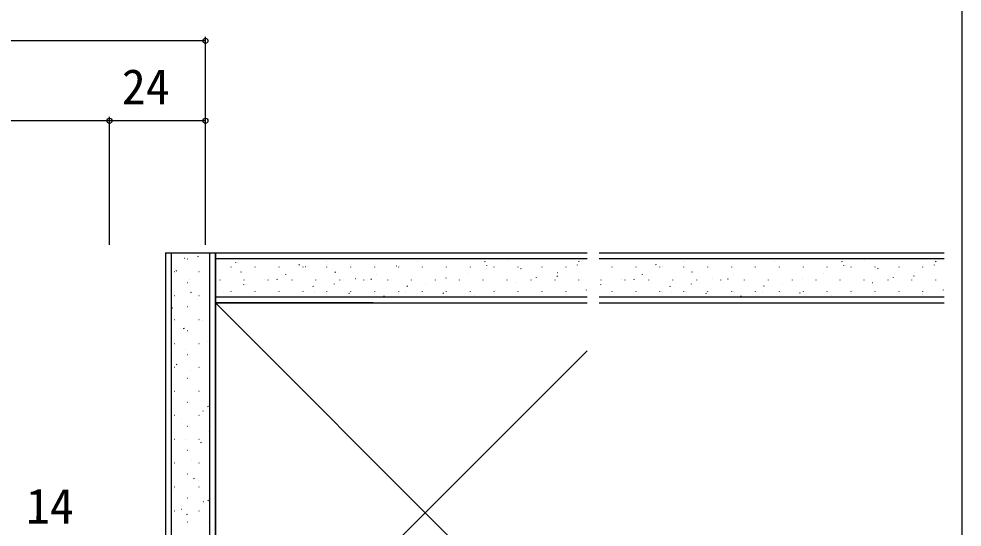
# Model space of a CAD drawing. Units: millimetres, scale not verified. Extents: x -525 to 525, y -784 to 780.
# Drawn here: x 289.1 to 525, y -275.2 to -148.1 of the extents above; entities that cross this region are included whole.
import ezdxf
from ezdxf.enums import TextEntityAlignment as Align

# ---------------------------------------------------------------- set-up
doc = ezdxf.new("R2010")
doc.units = ezdxf.units.MM
doc.header["$LTSCALE"] = 4
for name, color, linetype in [('0-7_YKK_D', 6, 'Continuous'), ('0-8_YKK_ZWAK', 7, 'Continuous'), ('0-9_YSS_K', 3, 'Continuous'), ('0-A_YSS_KE', 3, 'Continuous')]:
    doc.layers.add(name, color=color, linetype=linetype)
doc.styles.add('ＭＳ ゴシック', font='')
doc.styles.get('ＭＳ ゴシック').set_extended_font_data('MS Gothic')

msp = doc.modelspace()

# ---------------------------------------------------------------- linework, layer by layer
at = {"layer": '0-7_YKK_D'}
for p, q in [((335.726, -204.609), (335.726, -152.609)), ((335.726, -153.609), (55.726, -153.609)), ((311.726, -173.609), (79.726, -173.609)), ((311.726, -204.609), (311.726, -172.609)), ((311.726, -204.609), (311.726, -172.609)), ((335.726, -173.609), (311.726, -173.609)), ((335.726, -204.609), (335.726, -172.609))]:
    msp.add_line(p, q, dxfattribs=at)
for centre in [(335.726, -153.609), (311.726, -173.609), (311.726, -173.609), (335.726, -173.609)]:
    msp.add_circle(centre, 0.637, dxfattribs=at)
at = {"layer": '0-8_YKK_ZWAK'}
msp.add_lwpolyline([(-525, -783.5), (525, -783.5), (525, 746.5)], dxfattribs=at)
at = {"layer": '0-9_YSS_K'}
for p, q in [((327.226, -336.609), (327.226, -206.609)), ((333.917, -207.535), (333.751, -207.646)), ((336.726, -206.609), (336.726, -336.609)), ((338.226, -206.609), (338.226, -219.109)), ((330.552, -208.045), (330.533, -208.052)), ((331.315, -208.182), (331.215, -208.182)), ((431.226, -208.109), (338.226, -208.109)), ((343.364, -209.009), (343.358, -208.991)), ((359.232, -209.736), (359.122, -209.569)), ((366.038, -208.856), (366.031, -208.837)), ((388.711, -208.703), (388.704, -208.684)), ((405.742, -208.975), (405.632, -208.808)), ((406.16, -209.842), (406.153, -209.823)), ((411.384, -208.55), (411.378, -208.531)), ((428.833, -209.688), (428.827, -209.669)), ((429.201, -208.903), (429.091, -208.736)), ((520.495, -208.109), (434.226, -208.109)), ((448.501, -209.736), (448.39, -209.569)), ((455.306, -208.856), (455.3, -208.837)), ((477.98, -208.703), (477.973, -208.684)), ((495.011, -208.975), (494.9, -208.808)), ((495.429, -209.842), (495.422, -209.823)), ((500.653, -208.55), (500.646, -208.531)), ((518.102, -209.688), (518.095, -209.669)), ((518.47, -208.903), (518.36, -208.736)), ((328.085, -211.412), (327.985, -211.412)), ((328.539, -211.095), (328.372, -211.206)), ((334.165, -211.412), (334.065, -211.412)), ((342.211, -210.218), (342.211, -210.118)), ((344.779, -211.577), (344.669, -211.41)), ((348.191, -210.218), (348.191, -210.118)), ((354.171, -210.218), (354.171, -210.118)), ((355.823, -212.1), (355.816, -212.081)), ((360.151, -210.218), (360.151, -210.118)), ((360.813, -210.148), (360.807, -210.129)), ((366.131, -210.218), (366.131, -210.118)), ((368.238, -211.505), (368.128, -211.338)), ((372.111, -210.218), (372.111, -210.118)), ((378.091, -210.218), (378.091, -210.118)), ((378.496, -211.947), (378.489, -211.928)), ((383.487, -209.995), (383.48, -209.976)), ((384.071, -210.218), (384.071, -210.118)), ((390.051, -210.218), (390.051, -210.118)), ((396.031, -210.218), (396.031, -210.118)), ((401.169, -211.793), (401.163, -211.775)), ((402.011, -210.218), (402.011, -210.118)), ((407.991, -210.218), (407.991, -210.118)), ((413.971, -210.218), (413.971, -210.118)), ((414.748, -210.744), (414.638, -210.577)), ((419.951, -210.218), (419.951, -210.118)), ((423.843, -211.64), (423.836, -211.621)), ((425.931, -210.218), (425.931, -210.118)), ((437.46, -210.218), (437.46, -210.118)), ((443.44, -210.218), (443.44, -210.118)), ((445.091, -212.1), (445.085, -212.081)), ((449.42, -210.218), (449.42, -210.118)), ((450.082, -210.148), (450.075, -210.129)), ((455.4, -210.218), (455.4, -210.118)), ((457.507, -211.505), (457.397, -211.338)), ((461.38, -210.218), (461.38, -210.118)), ((467.36, -210.218), (467.36, -210.118)), ((467.765, -211.947), (467.758, -211.928)), ((472.755, -209.995), (472.749, -209.976)), ((473.34, -210.218), (473.34, -210.118)), ((479.32, -210.218), (479.32, -210.118)), ((485.3, -210.218), (485.3, -210.118)), ((490.438, -211.793), (490.431, -211.775)), ((491.28, -210.218), (491.28, -210.118)), ((497.26, -210.218), (497.26, -210.118)), ((503.24, -210.218), (503.24, -210.118)), ((504.017, -210.744), (503.907, -210.577)), ((509.22, -210.218), (509.22, -210.118)), ((513.111, -211.64), (513.105, -211.621)), ((515.2, -210.218), (515.2, -210.118)), ((331.315, -214.162), (331.215, -214.162)), ((331.844, -213.269), (331.825, -213.276)), ((339.461, -213.448), (339.461, -213.348)), ((345.34, -214.59), (345.334, -214.571)), ((345.441, -213.448), (345.441, -213.348)), ((350.565, -213.298), (350.558, -213.279)), ((351.421, -213.448), (351.421, -213.348)), ((353.786, -213.345), (353.675, -213.179)), ((357.401, -213.448), (357.401, -213.348)), ((363.381, -213.448), (363.381, -213.348)), ((368.014, -214.437), (368.007, -214.418)), ((369.361, -213.448), (369.361, -213.348)), ((373.238, -213.145), (373.231, -213.126)), ((375.341, -213.448), (375.341, -213.348)), ((377.245, -213.273), (377.134, -213.107)), ((381.321, -213.448), (381.321, -213.348)), ((387.301, -213.448), (387.301, -213.348)), ((390.687, -214.283), (390.68, -214.264)), ((393.281, -213.448), (393.281, -213.348)), ((395.911, -212.991), (395.905, -212.972)), ((399.261, -213.448), (399.261, -213.348)), ((405.241, -213.448), (405.241, -213.348)), ((411.221, -213.448), (411.221, -213.348)), ((413.36, -214.13), (413.354, -214.111)), ((417.201, -213.448), (417.201, -213.348)), ((418.585, -212.838), (418.578, -212.819)), ((423.181, -213.448), (423.181, -213.348)), ((423.755, -212.512), (423.644, -212.346)), ((429.161, -213.448), (429.161, -213.348)), ((434.609, -214.59), (434.602, -214.571)), ((434.71, -213.448), (434.71, -213.348)), ((439.834, -213.298), (439.827, -213.279)), ((440.69, -213.448), (440.69, -213.348)), ((443.054, -213.345), (442.944, -213.179)), ((446.67, -213.448), (446.67, -213.348)), ((452.65, -213.448), (452.65, -213.348)), ((457.282, -214.437), (457.276, -214.418)), ((458.63, -213.448), (458.63, -213.348)), ((462.507, -213.145), (462.5, -213.126)), ((464.61, -213.448), (464.61, -213.348)), ((466.514, -213.273), (466.403, -213.107)), ((470.59, -213.448), (470.59, -213.348)), ((476.57, -213.448), (476.57, -213.348)), ((479.956, -214.283), (479.949, -214.264)), ((482.55, -213.448), (482.55, -213.348)), ((485.18, -212.991), (485.174, -212.972)), ((488.53, -213.448), (488.53, -213.348)), ((494.51, -213.448), (494.51, -213.348)), ((500.49, -213.448), (500.49, -213.348)), ((502.629, -214.13), (502.622, -214.111)), ((506.47, -213.448), (506.47, -213.348)), ((507.854, -212.838), (507.847, -212.819)), ((512.45, -213.448), (512.45, -213.348)), ((513.024, -212.512), (512.913, -212.346)), ((518.43, -213.448), (518.43, -213.348)), ((332.148, -216.542), (331.982, -216.652)), ((340.35, -216.542), (340.343, -216.523)), ((342.211, -216.298), (342.211, -216.198)), ((348.191, -216.298), (348.191, -216.198)), ((354.171, -216.298), (354.171, -216.198)), ((360.151, -216.298), (360.151, -216.198)), ((362.792, -215.114), (362.682, -214.947)), ((363.023, -216.388), (363.016, -216.37)), ((366.131, -216.298), (366.131, -216.198)), ((371.798, -216.883), (371.688, -216.716)), ((372.111, -216.298), (372.111, -216.198)), ((378.091, -216.298), (378.091, -216.198)), ((384.071, -216.298), (384.071, -216.198)), ((385.696, -216.235), (385.69, -216.216)), ((386.251, -215.042), (386.141, -214.876)), ((390.051, -216.298), (390.051, -216.198)), ((395.258, -216.811), (395.147, -216.644)), ((396.031, -216.298), (396.031, -216.198)), ((402.011, -216.298), (402.011, -216.198)), ((407.991, -216.298), (407.991, -216.198)), ((408.37, -216.082), (408.363, -216.063)), ((413.971, -216.298), (413.971, -216.198)), ((419.951, -216.298), (419.951, -216.198)), ((425.931, -216.298), (425.931, -216.198)), ((431.043, -215.929), (431.036, -215.91)), ((437.46, -216.298), (437.46, -216.198)), ((443.44, -216.298), (443.44, -216.198)), ((449.42, -216.298), (449.42, -216.198)), ((452.061, -215.114), (451.95, -214.947)), ((452.292, -216.388), (452.285, -216.37)), ((455.4, -216.298), (455.4, -216.198)), ((461.067, -216.883), (460.957, -216.716)), ((461.38, -216.298), (461.38, -216.198)), ((467.36, -216.298), (467.36, -216.198)), ((473.34, -216.298), (473.34, -216.198)), ((474.965, -216.235), (474.958, -216.216)), ((475.52, -215.042), (475.41, -214.876)), ((479.32, -216.298), (479.32, -216.198)), ((484.526, -216.811), (484.416, -216.644)), ((485.3, -216.298), (485.3, -216.198)), ((491.28, -216.298), (491.28, -216.198)), ((497.26, -216.298), (497.26, -216.198)), ((497.638, -216.082), (497.632, -216.063)), ((503.24, -216.298), (503.24, -216.198)), ((509.22, -216.298), (509.22, -216.198)), ((515.2, -216.298), (515.2, -216.198)), ((520.312, -215.929), (520.305, -215.91)), ((328.085, -217.392), (327.985, -217.392)), ((333.796, -218.26), (333.777, -218.267)), ((334.165, -217.392), (334.065, -217.392)), ((338.226, -217.609), (431.226, -217.609)), ((351.726, -219.109), (338.226, -219.109)), ((338.226, -219.109), (338.226, -324.109)), ((338.226, -219.109), (431.226, -312.109)), ((377.726, -219.109), (351.726, -219.109)), ((357.765, -217.586), (357.759, -217.567)), ((380.439, -217.433), (380.432, -217.414)), ((403.112, -217.28), (403.105, -217.261)), ((425.785, -217.126), (425.779, -217.107)), ((434.226, -217.609), (520.495, -217.609)), ((434.226, -219.109), (505.719, -219.109)), ((447.034, -217.586), (447.027, -217.567)), ((469.707, -217.433), (469.701, -217.414)), ((492.381, -217.28), (492.374, -217.261)), ((515.054, -217.126), (515.047, -217.107)), ((327.555, -220.47), (327.537, -220.476)), ((331.315, -220.142), (331.215, -220.142)), ((328.085, -223.372), (327.985, -223.372)), ((334.165, -223.372), (334.065, -223.372)), ((334.993, -223.518), (334.975, -223.524)), ((329.507, -225.461), (329.488, -225.467)), ((330.38, -225.548), (330.213, -225.659)), ((331.315, -226.122), (331.215, -226.122)), ((336.286, -228.742), (336.267, -228.749)), ((328.085, -229.352), (327.985, -229.352)), ((330.705, -230.718), (330.686, -230.725)), ((334.165, -229.352), (334.065, -229.352)), ((431.226, -231.109), (338.226, -324.109)), ((331.315, -232.102), (331.215, -232.102)), ((328.085, -235.332), (327.985, -235.332)), ((328.611, -234.555), (328.444, -234.665)), ((334.165, -235.332), (334.065, -235.332)), ((331.315, -238.082), (331.215, -238.082)), ((331.997, -235.943), (331.978, -235.949)), ((328.085, -241.312), (327.985, -241.312)), ((333.949, -240.933), (333.93, -240.94)), ((334.165, -241.312), (334.065, -241.312)), ((327.709, -243.143), (327.69, -243.15)), ((331.315, -244.062), (331.215, -244.062)), ((336.447, -245.039), (336.28, -245.149)), ((328.085, -247.292), (327.985, -247.292)), ((334.165, -247.292), (334.065, -247.292)), ((335.147, -246.191), (335.128, -246.198)), ((329.661, -248.134), (329.642, -248.141)), ((331.315, -250.042), (331.215, -250.042)), ((336.439, -251.415), (336.42, -251.422)), ((328.085, -253.272), (327.985, -253.272)), ((330.858, -253.392), (330.84, -253.398)), ((334.165, -253.272), (334.065, -253.272)), ((334.678, -254.045), (334.512, -254.156)), ((331.315, -256.022), (331.215, -256.022)), ((328.085, -259.252), (327.985, -259.252)), ((332.15, -258.616), (332.132, -258.623)), ((334.165, -259.252), (334.065, -259.252)), ((331.315, -262.002), (331.215, -262.002)), ((332.909, -263.052), (332.743, -263.162)), ((334.102, -263.607), (334.083, -263.613)), ((327.862, -265.816), (327.843, -265.823)), ((328.085, -265.232), (327.985, -265.232)), ((334.165, -265.232), (334.065, -265.232)), ((331.315, -267.982), (331.215, -267.982)), ((335.3, -268.864), (335.281, -268.871)), ((336.519, -268.498), (336.352, -268.609)), ((328.085, -271.212), (327.985, -271.212)), ((329.814, -270.807), (329.795, -270.814)), ((334.165, -271.212), (334.065, -271.212)), ((331.141, -272.058), (330.974, -272.169)), ((331.315, -273.962), (331.215, -273.962)), ((336.592, -274.089), (336.573, -274.095))]:
    msp.add_line(p, q, dxfattribs=at)
at = {"layer": '0-A_YSS_KE'}
for p, q in [((325.726, -206.609), (431.226, -206.609)), ((325.726, -206.609), (325.726, -336.609)), ((338.226, -336.609), (338.226, -206.609)), ((434.226, -206.609), (520.495, -206.609)), ((338.226, -219.109), (431.226, -219.109)), ((338.226, -324.109), (338.226, -219.109)), ((434.226, -219.109), (520.495, -219.109))]:
    msp.add_line(p, q, dxfattribs=at)

# ---------------------------------------------------------------- texts
at = {"layer": '0-7_YKK_D', "style": 'ＭＳ ゴシック'}
msp.add_text('24', height=8.798, dxfattribs=at).set_placement((314.828, -172.109), align=Align.BOTTOM_LEFT)
msp.add_text('14', height=8.798, rotation=359.859, dxfattribs=at).set_placement((290.844, -276.982), align=Align.BOTTOM_LEFT)

doc.saveas('drawing.dxf')
